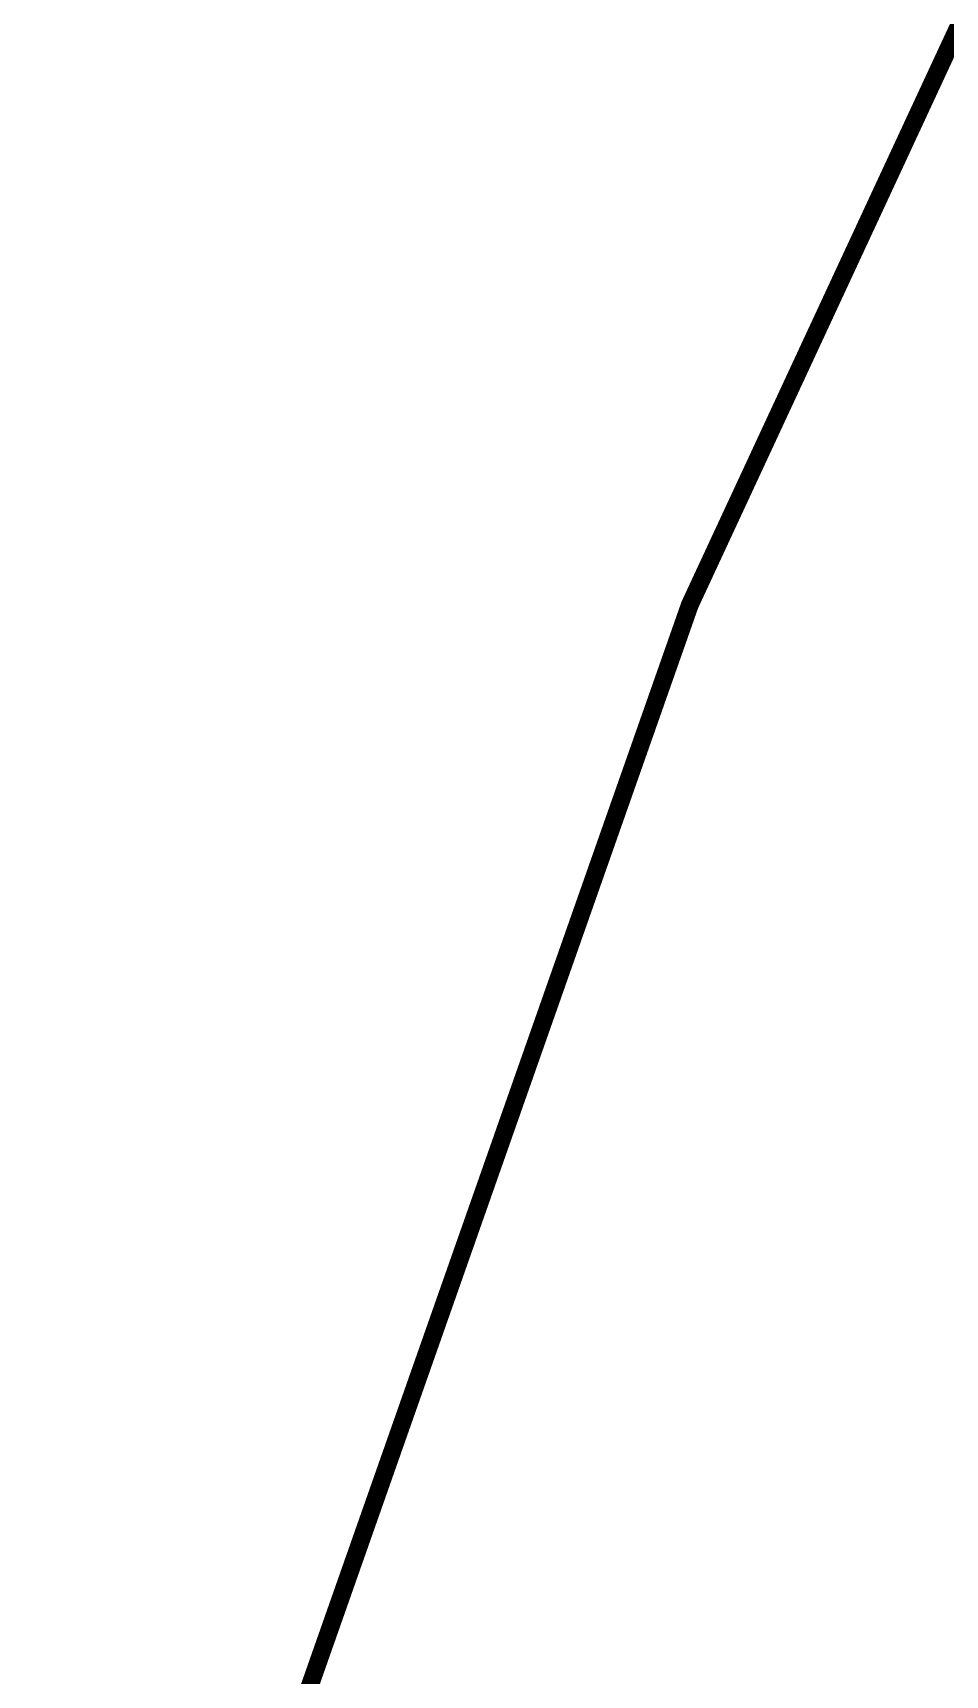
# Model space of a CAD drawing. Header units: inches. Extents: x -7 to 348, y -14 to 159.
# Drawn here: x 22.375 to 23.027, y 24.066 to 25.238 of the extents above; entities that cross this region are included whole.
import ezdxf

# ---------------------------------------------------------------- set-up
doc = ezdxf.new("R2010")
doc.units = ezdxf.units.IN
for name, color, linetype in [('Dimension', 6, 'Continuous'), ('Fabrication', 76, 'Continuous'), ('Mechanical 4', 56, 'Continuous'), ('Top Layer', 1, 'Continuous'), ('Top Overlay', 2, 'Continuous')]:
    doc.layers.add(name, color=color, linetype=linetype)

msp = doc.modelspace()

# ---------------------------------------------------------------- linework, layer by layer
at = {"layer": 'Dimension'}
for points in [[(58.31, 19.467, 0.254, 0.254, 1), (13.31, 19.467, 0.254, 0.254, 1)], [(54.5603, 19.4669, 0.254, 0.254, 1), (17.0603, 19.4669, 0.254, 0.254, 1)]]:
    msp.add_lwpolyline(points, format="xyseb", close=True, dxfattribs=at)
at = {"layer": 'Fabrication'}
for points in [[(21.8463, 25.0261, 0.0127, 0.0127, -0.366777), (38.9247, 34.2228, 0.0127, 0.0127, 0)], [(21.8463, 25.0261, 0.0127, 0.0127, -0.366777), (38.9247, 34.2228, 0.0127, 0.0127, 0)], [(21.8463, 25.0261, 0.0127, 0.0127, -0.366777), (38.9247, 34.2228, 0.0127, 0.0127, 0)], [(21.8463, 25.0261, 0.0127, 0.0127, -0.366777), (38.9247, 34.2228, 0.0127, 0.0127, 0)], [(22.3945, 23.55, 0.0127, 0.0127, -0.436929), (40.8304, 32.6188, 0.0127, 0.0127, 0)], [(22.3945, 23.55, 0.0127, 0.0127, -0.436929), (40.8304, 32.6188, 0.0127, 0.0127, 0)], [(53.1935, 31.3327, 0.0127, 0.0127, -1.1671), (15.6751, 13.587, 0.0127, 0.0127, 0)], [(53.1935, 31.3327, 0.0127, 0.0127, -1.1671), (15.6751, 13.587, 0.0127, 0.0127, 0)], [(53.1935, 31.3327, 0.0127, 0.0127, -1.1671), (15.6751, 13.587, 0.0127, 0.0127, 0)], [(53.1935, 31.3327, 0.0127, 0.0127, -1.1671), (15.6751, 13.587, 0.0127, 0.0127, 0)], [(54.5111, 31.1383, 0.0127, 0.0127, -1.205705), (14.1774, 15.55, 0.0127, 0.0127, 0)], [(54.5111, 31.1383, 0.0127, 0.0127, -1.205705), (14.1774, 15.55, 0.0127, 0.0127, 0)], [(46.0676, 30.4948, 0.0127, 0.0127, -1.250986), (21.846, 14.0738, 0.0127, 0.0127, 0)], [(46.0676, 30.4948, 0.0127, 0.0127, -1.250986), (21.846, 14.0738, 0.0127, 0.0127, 0)], [(46.0676, 30.4948, 0.0127, 0.0127, -1.250986), (21.846, 14.0738, 0.0127, 0.0127, 0)], [(46.0676, 30.4948, 0.0127, 0.0127, -1.250986), (21.846, 14.0738, 0.0127, 0.0127, 0)], [(44.8304, 30.2569, 0.0127, 0.0127, -1.342703), (22.3943, 15.55, 0.0127, 0.0127, 0)]]:
    msp.add_lwpolyline(points, format="xyseb", dxfattribs=at)
at = {"layer": 'Mechanical 4'}
for points in [[(50.811, 19.55, 0.0127, 0.0127, 1), (20.811, 19.55, 0.0127, 0.0127, 1)], [(50.811, 19.55, 0.0127, 0.0127, 1), (20.811, 19.55, 0.0127, 0.0127, 1)], [(50.811, 19.55, 0.0127, 0.0127, 1), (20.811, 19.55, 0.0127, 0.0127, 1)], [(50.811, 19.55, 0.0127, 0.0127, 1), (20.811, 19.55, 0.0127, 0.0127, 1)], [(50.8248, 19.5385, 0.0127, 0.0127, 1), (20.8248, 19.5385, 0.0127, 0.0127, 1)], [(50.8248, 19.5385, 0.0127, 0.0127, 1), (20.8248, 19.5385, 0.0127, 0.0127, 1)], [(50.8248, 19.5385, 0.0127, 0.0127, 1), (20.8248, 19.5385, 0.0127, 0.0127, 1)], [(50.8248, 19.5385, 0.0127, 0.0127, 1), (20.8248, 19.5385, 0.0127, 0.0127, 1)]]:
    msp.add_lwpolyline(points, format="xyseb", close=True, dxfattribs=at)
at = {"layer": 'Top Layer'}
msp.add_lwpolyline([(23.9597, 38.6755, 2.032, 2.032, -0.53877), (58.0622, 22.8854, 2.032, 2.032, 0)], format="xyseb", dxfattribs=at)
at = {"layer": 'Top Overlay'}
msp.add_lwpolyline([(50.8104, 19.4669, 0.254, 0.254, 1), (20.8103, 19.4669, 0.254, 0.254, 1)], format="xyseb", close=True, dxfattribs=at)

doc.saveas('drawing.dxf')
